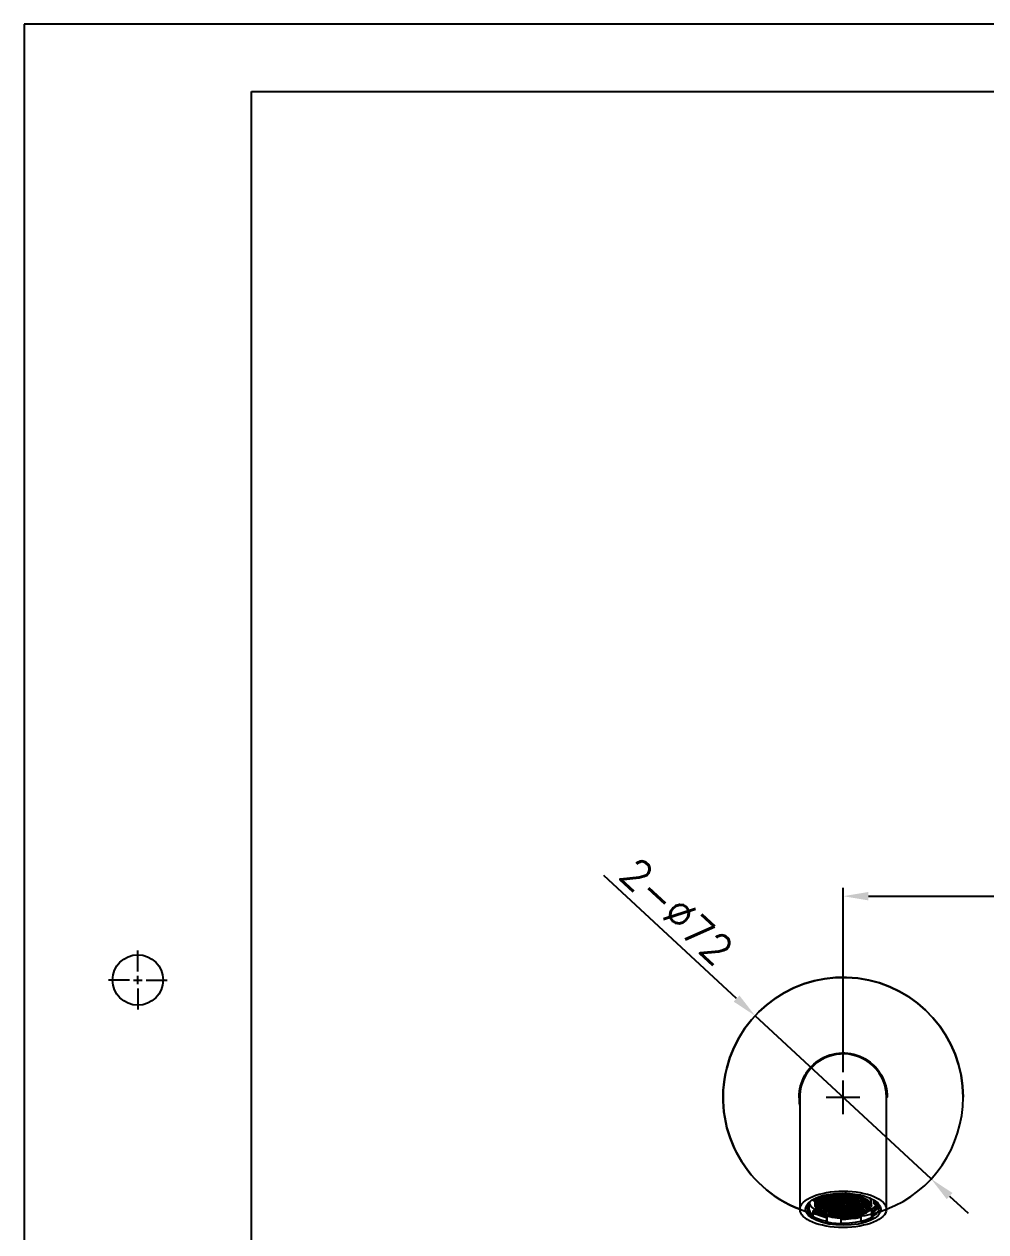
# Model space of a CAD drawing. Extents: x 21342 to 21552, y -3751 to -3454.
# Drawn here: x 21342.4 to 21456.7, y -3597.8 to -3454.4 of the extents above; entities that cross this region are included whole.
import ezdxf

# ---------------------------------------------------------------- set-up
doc = ezdxf.new("R2010")
doc.units = 0
doc.header["$LTSCALE"] = 7
doc.header["$MEASUREMENT"] = 0
doc.linetypes.add('CENTER', pattern=[2, 1.25, -0.25, 0.25, -0.25])
doc.layers.get('0').update_dxf_attribs({"color": 2, "linetype": 'CONTINUOUS'})
for name, color, linetype in [('CL', 1, 'CENTER'), ('DIM', 2, 'CONTINUOUS'), ('DWG', 7, 'CONTINUOUS'), ('TXT', 4, 'CONTINUOUS')]:
    doc.layers.add(name, color=color, linetype=linetype)
doc.styles.add('GHS', font='romans', dxfattribs={"bigfont": 'ghs'})

# ---------------------------------------------------------------- blocks, each defined once
blk = doc.blocks.new('BORDER')
for p, q in [((1, 1), (0, 1)), ((0, 1), (0, 0))]:
    blk.add_line(p, q)

msp = doc.modelspace()

# ---------------------------------------------------------------- linework, layer by layer
for p, q in [((21355.93, -3566.88), (21355.93, -3564.38)), ((21355.93, -3568.38), (21355.93, -3567.38)), ((21354.93, -3567.88), (21352.43, -3567.88)), ((21355.43, -3567.88), (21356.43, -3567.88)), ((21355.93, -3568.88), (21355.93, -3571.38)), ((21356.93, -3567.88), (21359.43, -3567.88))]:
    msp.add_line(p, q)
msp.add_circle((21355.93, -3567.88), 3)
at = {"layer": 'CL'}
for p, q in [((21439.71, -3583.81), (21439.71, -3579.81)), ((21437.71, -3581.81), (21441.71, -3581.81))]:
    msp.add_line(p, q, dxfattribs=at)
at = {"layer": 'DIM', "ltscale": 0.6}
for p, q in [((21427.05, -3570.08), (21411.28, -3555.47)), ((21439.71, -3578.81), (21439.71, -3556.93)), ((21442.71, -3557.93), (21486.21, -3557.93)), ((21450.16, -3591.5), (21429.25, -3572.12)), ((21452.36, -3593.54), (21454.56, -3595.58))]:
    msp.add_line(p, q, dxfattribs=at)
for points in [[(21442.71, -3557.43), (21442.71, -3558.43), (21439.71, -3557.93)], [(21427.39, -3569.72), (21426.71, -3570.45), (21429.25, -3572.12)], [(21452.7, -3593.17), (21452.02, -3593.91), (21450.16, -3591.5)]]:
    msp.add_solid(points, dxfattribs=at)
at = {"layer": 'DWG'}
for points in [[(21444.86, -3595.11, 0.309278), (21453.96, -3581.81, 1.897192), (21434.56, -3595.11, -1.897192), (21453.96, -3581.81)], [(21434.47, -3581.81, -1.001462), (21444.95, -3581.81, 1.100174), (21434.56, -3582.82)], [(21444.86, -3581.81, 1.001614), (21434.56, -3581.81), (21434.56, -3595.11, 0.18658), (21444.86, -3595.11), (21444.86, -3581.81), (21444.83, -3581.21, 0.94326), (21434.56, -3581.81)]]:
    msp.add_lwpolyline(points, format="xyb", dxfattribs=at)
for points in [[(21437.48, -3593.59), (21436.97, -3593.74), (21436.56, -3593.92), (21436.17, -3594.12)], [(21437.6, -3593.68), (21437.12, -3593.8), (21436.74, -3593.98), (21436.38, -3594.15), (21436.17, -3594.09), (21436.17, -3593.89)], [(21437.48, -3593.38), (21437.48, -3593.59), (21437.6, -3593.65), (21437.6, -3593.35)], [(21439.98, -3593.32), (21439.44, -3593.32), (21438.91, -3593.35), (21438.43, -3593.44), (21437.98, -3593.53), (21437.57, -3593.65)], [(21438.7, -3593.59), (21438.73, -3593.68), (21438.52, -3593.77), (21438.22, -3593.71), (21438.22, -3593.68), (21438.22, -3593.71)], [(21438.52, -3593.62), (21438.52, -3593.77)], [(21439.32, -3593.53), (21439.38, -3593.59), (21439.15, -3593.68), (21438.88, -3593.65), (21438.82, -3593.59)], [(21438.88, -3593.56), (21438.88, -3593.65)], [(21439.15, -3593.53), (21439.15, -3593.68)], [(21440.01, -3593.53), (21439.8, -3593.62), (21439.5, -3593.59), (21439.47, -3593.53)], [(21439.5, -3593.53), (21439.5, -3593.59)], [(21439.8, -3593.53), (21439.8, -3593.62)], [(21439.95, -3593.68), (21439.95, -3593.89)], [(21439.98, -3593.11), (21439.98, -3593.41), (21440.01, -3593.32), (21440.6, -3593.35), (21441.17, -3593.44), (21441.73, -3593.53)], [(21441.73, -3593.32), (21441.73, -3593.53), (21441.61, -3593.62), (21441.08, -3593.5), (21440.54, -3593.44), (21439.98, -3593.41)], [(21440.31, -3593.65), (21440.31, -3593.8)], [(21440.57, -3593.59), (21440.57, -3593.83)], [(21441.32, -3593.71), (21441.23, -3593.77), (21440.93, -3593.71), (21440.87, -3593.62)], [(21440.93, -3593.62), (21440.93, -3593.71)], [(21441.23, -3593.68), (21441.23, -3593.77)], [(21441.7, -3593.59), (21442.12, -3593.74), (21442.45, -3593.92), (21442.72, -3594.09), (21442.92, -3594.3), (21443.04, -3594.51), (21443.07, -3594.72), (21443.07, -3594.21), (21443.1, -3594.21)], [(21443.07, -3594.21), (21443.01, -3593.95), (21442.83, -3593.68)], [(21435.43, -3594.93), (21435.49, -3595.22)], [(21435.46, -3594.66), (21435.46, -3595.17), (21435.69, -3595.17), (21435.69, -3594.54), (21435.52, -3594.54)], [(21435.75, -3594.21), (21435.69, -3594.54)], [(21435.69, -3594.36), (21435.81, -3594.63), (21436.02, -3594.9), (21436.32, -3595.14), (21436.74, -3595.34)], [(21437.09, -3593.86), (21436.77, -3594.03), (21436.53, -3594.24), (21436.41, -3594.48), (21436.35, -3594.72)], [(21436.35, -3594.15), (21436.35, -3594.21), (21436.35, -3594.72), (21436.38, -3594.72)], [(21436.74, -3594.6), (21436.94, -3594.51), (21437.24, -3594.54), (21437.3, -3594.66), (21437.09, -3594.75), (21436.79, -3594.72), (21436.74, -3594.63)], [(21436.77, -3594.48), (21436.94, -3594.48), (21437.15, -3594.39), (21437.09, -3594.27), (21436.94, -3594.27), (21436.94, -3594.48)], [(21436.77, -3594.6), (21436.77, -3594.6)], [(21436.79, -3594.42), (21436.79, -3594.45)], [(21436.79, -3594.57), (21436.79, -3594.72)], [(21436.97, -3594.84), (21436.97, -3594.99)], [(21437.15, -3595.11), (21437.15, -3595.25), (21437.42, -3595.28), (21437.63, -3595.19), (21437.54, -3595.08), (21437.27, -3595.05), (21437.06, -3595.14), (21437.12, -3595.25), (21437.12, -3595.11)], [(21437.09, -3594.54), (21437.09, -3594.75)], [(21437.48, -3593.95), (21437.57, -3593.95), (21437.63, -3594.06), (21437.42, -3594.15), (21437.12, -3594.12), (21437.15, -3594.12)], [(21437.24, -3594.81), (21437.24, -3595.02)], [(21437.27, -3594.24), (21437.27, -3594.39)], [(21437.42, -3593.98), (21437.42, -3594.15)], [(21437.42, -3595.08), (21437.42, -3595.28)], [(21437.45, -3594.51), (21437.45, -3594.66)], [(21437.57, -3594.21), (21437.57, -3594.42)], [(21437.6, -3594.78), (21437.6, -3594.93)], [(21437.72, -3594.48), (21437.72, -3594.69)], [(21437.75, -3593.92), (21437.75, -3594.06)], [(21437.75, -3595.05), (21437.75, -3595.19)], [(21438.1, -3593.71), (21438.1, -3593.74), (21437.9, -3593.83), (21437.78, -3593.8)], [(21437.9, -3593.77), (21437.9, -3593.83)], [(21437.9, -3594.75), (21437.9, -3594.96)], [(21437.93, -3594.18), (21437.93, -3594.33)], [(21438.04, -3593.86), (21438.04, -3594.09)], [(21438.04, -3595.02), (21438.04, -3595.22)], [(21438.07, -3594.45), (21438.07, -3594.6)], [(21438.19, -3594.12), (21438.19, -3594.36)], [(21438.22, -3594.72), (21438.22, -3594.87)], [(21438.37, -3594.39), (21438.37, -3594.63)], [(21438.4, -3593.83), (21438.4, -3593.98)], [(21438.4, -3594.99), (21438.4, -3595.14)], [(21438.52, -3594.66), (21438.52, -3594.9)], [(21438.55, -3594.09), (21438.55, -3594.24)], [(21438.67, -3593.8), (21438.67, -3594.03)], [(21438.67, -3594.93), (21438.67, -3595.17)], [(21438.7, -3594.36), (21438.7, -3594.51)], [(21438.85, -3594.06), (21438.85, -3594.3)], [(21438.88, -3594.63), (21438.88, -3594.78)], [(21439, -3594.33), (21439, -3594.57)], [(21439.03, -3593.77), (21439.03, -3593.92)], [(21439.03, -3594.9), (21439.03, -3595.05)], [(21439.15, -3594.6), (21439.15, -3594.84)], [(21439.17, -3594.03), (21439.17, -3594.18)], [(21439.32, -3593.74), (21439.32, -3593.95)], [(21439.32, -3594.87), (21439.32, -3595.11)], [(21439.35, -3594.3), (21439.35, -3594.45)], [(21439.47, -3594), (21439.47, -3594.21)], [(21439.5, -3594.57), (21439.5, -3594.72)], [(21439.62, -3594.27), (21439.62, -3594.48)], [(21439.65, -3593.71), (21439.65, -3593.86)], [(21439.65, -3594.84), (21439.65, -3594.99)], [(21439.8, -3594.54), (21439.8, -3594.75)], [(21439.83, -3593.98), (21439.83, -3594.12)], [(21439.83, -3595.11), (21439.83, -3595.25)], [(21439.95, -3594.81), (21439.95, -3595.02)], [(21439.98, -3594.24), (21439.98, -3594.39)], [(21440.1, -3593.95), (21440.1, -3594.15)], [(21440.1, -3595.08), (21440.1, -3595.28)], [(21440.13, -3594.51), (21440.13, -3594.66)], [(21440.28, -3594.21), (21440.28, -3594.42)], [(21440.31, -3594.78), (21440.31, -3594.93)], [(21440.42, -3594.48), (21440.42, -3594.69)], [(21440.45, -3593.92), (21440.45, -3594.06)], [(21440.45, -3595.05), (21440.45, -3595.19)], [(21440.57, -3594.75), (21440.57, -3594.96)], [(21440.6, -3594.18), (21440.6, -3594.33)], [(21440.75, -3593.86), (21440.75, -3594.09)], [(21440.75, -3595.02), (21440.75, -3595.22)], [(21440.78, -3594.45), (21440.78, -3594.6)], [(21440.9, -3594.12), (21440.9, -3594.36)], [(21440.93, -3594.72), (21440.93, -3594.87)], [(21441.05, -3594.39), (21441.05, -3594.63)], [(21441.08, -3593.83), (21441.08, -3593.98)], [(21441.08, -3594.99), (21441.08, -3595.14)], [(21441.23, -3594.66), (21441.23, -3594.9)], [(21441.26, -3594.09), (21441.26, -3594.27)], [(21441.38, -3593.8), (21441.38, -3594.03)], [(21441.38, -3594.93), (21441.38, -3595.17)], [(21441.41, -3594.36), (21441.41, -3594.54)], [(21441.53, -3594.06), (21441.53, -3594.3)], [(21441.55, -3594.63), (21441.55, -3594.81)], [(21441.64, -3593.83), (21441.73, -3593.92), (21442, -3593.95), (21442.03, -3593.95)], [(21441.7, -3594.33), (21441.7, -3594.57)], [(21441.73, -3593.83), (21441.73, -3593.92)], [(21441.73, -3594.9), (21441.73, -3595.08)], [(21442.36, -3594.15), (21442.18, -3594.21), (21441.88, -3594.18), (21441.82, -3594.06), (21442.03, -3593.98), (21442.06, -3593.98)], [(21441.85, -3594.6), (21441.85, -3594.84)], [(21441.88, -3594.03), (21441.88, -3594.18)], [(21442, -3594.87), (21442, -3595.11)], [(21442.03, -3594.3), (21442.03, -3594.45)], [(21442.18, -3594.03), (21442.18, -3594.21)], [(21442.21, -3594.57), (21442.21, -3594.72)], [(21442.54, -3594.78), (21442.54, -3595.02), (21442.36, -3594.99), (21442.27, -3594.87), (21442.51, -3594.78), (21442.66, -3594.81)], [(21442.33, -3594.27), (21442.33, -3594.48)], [(21442.36, -3594.84), (21442.36, -3594.99)], [(21442.48, -3594.54), (21442.48, -3594.75)], [(21442.51, -3595.02), (21442.63, -3594.81)], [(21442.66, -3594.66), (21442.66, -3594.66)], [(21442.69, -3595.34), (21443.07, -3595.14), (21443.37, -3594.9), (21443.58, -3594.66)], [(21443.04, -3595.43), (21443.31, -3595.22), (21443.52, -3595.02), (21443.67, -3594.78)], [(21443.22, -3595.97), (21443.55, -3595.73), (21443.79, -3595.46), (21443.93, -3595.19), (21443.99, -3594.93)], [(21443.96, -3594.66), (21443.96, -3595.05), (21443.76, -3595.05), (21443.55, -3595.25), (21443.25, -3595.46)], [(21443.73, -3595.05), (21443.67, -3594.81), (21443.52, -3594.57), (21443.31, -3594.36)], [(21443.34, -3593.95), (21443.34, -3594.36), (21443.55, -3594.3), (21443.55, -3594.09)], [(21443.96, -3595.05), (21443.91, -3594.81), (21443.76, -3594.54), (21443.52, -3594.33)], [(21435.46, -3595.17), (21435.52, -3595.4), (21435.66, -3595.67), (21435.9, -3595.88)], [(21435.69, -3595.17), (21435.75, -3595.4), (21435.9, -3595.64), (21436.11, -3595.85)], [(21436.11, -3595.25), (21436.11, -3595.85), (21435.9, -3595.91)], [(21436.05, -3595.88), (21436.38, -3596.06), (21436.77, -3596.24), (21437.21, -3596.41), (21437.72, -3596.53)], [(21436.08, -3595.43), (21436.53, -3595.67), (21437.09, -3595.88), (21437.69, -3596.06)], [(21436.11, -3595.22), (21436.41, -3595.46), (21436.82, -3595.67), (21437.3, -3595.82), (21437.81, -3595.97)], [(21437.12, -3595.22), (21437.15, -3595.25)], [(21437.63, -3595.34), (21437.63, -3595.52), (21437.78, -3595.46), (21437.72, -3595.34), (21437.42, -3595.31), (21437.3, -3595.37)], [(21437.33, -3595.34), (21437.66, -3595.52)], [(21437.93, -3595.31), (21437.93, -3595.46)], [(21438.37, -3595.55), (21438.37, -3595.76), (21438.58, -3595.67), (21438.49, -3595.55), (21438.22, -3595.52), (21438.01, -3595.61), (21438.04, -3595.67), (21438.04, -3595.58)], [(21438.04, -3595.67), (21438.37, -3595.73)], [(21438.19, -3595.28), (21438.19, -3595.49)], [(21438.55, -3595.25), (21438.55, -3595.4)], [(21438.7, -3595.52), (21438.7, -3595.67)], [(21439.35, -3595.85), (21439.35, -3595.88), (21439.29, -3595.76), (21439, -3595.73), (21438.79, -3595.82), (21438.82, -3595.82), (21438.82, -3595.79)], [(21438.82, -3595.82), (21439.35, -3595.88)], [(21438.85, -3595.19), (21438.85, -3595.43)], [(21439, -3595.46), (21439, -3595.7)], [(21439.17, -3595.17), (21439.17, -3595.34)], [(21439.35, -3595.43), (21439.35, -3595.61)], [(21439.41, -3596.27), (21440.04, -3596.27), (21440.66, -3596.21), (21441.26, -3596.15), (21441.82, -3596.03)], [(21439.74, -3595.67), (21439.74, -3595.91), (21439.5, -3595.88), (21439.44, -3595.73), (21439.65, -3595.64), (21439.92, -3595.7), (21440.01, -3595.82), (21439.8, -3595.88), (21439.8, -3595.67)], [(21439.44, -3596.21), (21439.44, -3596.8), (21439.44, -3596.89)], [(21439.44, -3596.74), (21439.71, -3596.74), (21440.45, -3596.71), (21441.17, -3596.62), (21441.82, -3596.5)], [(21439.47, -3595.14), (21439.47, -3595.37)], [(21439.5, -3595.7), (21439.5, -3595.88)], [(21439.62, -3595.4), (21439.62, -3595.64)], [(21439.74, -3595.88), (21439.8, -3595.88)], [(21439.98, -3595.37), (21439.98, -3595.52)], [(21440.13, -3595.64), (21440.13, -3595.79)], [(21440.28, -3595.34), (21440.28, -3595.55)], [(21440.42, -3595.61), (21440.42, -3595.82)], [(21440.6, -3595.31), (21440.6, -3595.46)], [(21441.05, -3595.55), (21441.05, -3595.76), (21440.78, -3595.73), (21440.69, -3595.61), (21440.9, -3595.52), (21441.2, -3595.55), (21441.26, -3595.67), (21441.08, -3595.76), (21441.08, -3595.55)], [(21440.78, -3595.58), (21440.78, -3595.73)], [(21440.9, -3595.28), (21440.9, -3595.49)], [(21441.02, -3595.76), (21441.08, -3595.73)], [(21441.26, -3595.25), (21441.26, -3595.4)], [(21441.44, -3595.49), (21441.44, -3595.67), (21441.41, -3595.67), (21441.32, -3595.55), (21441.55, -3595.46), (21441.82, -3595.49), (21441.85, -3595.52)], [(21441.41, -3595.64), (21441.82, -3595.49)], [(21441.41, -3595.52), (21441.41, -3595.67)], [(21441.53, -3595.19), (21441.53, -3595.43)], [(21442.15, -3595.14), (21442.15, -3595.37), (21441.88, -3595.34), (21441.79, -3595.19), (21442.03, -3595.14), (21442.3, -3595.17), (21442.36, -3595.22)], [(21441.82, -3596.53), (21442.3, -3596.41), (21442.69, -3596.24), (21443.04, -3596.06)], [(21441.97, -3596.62), (21441.85, -3596.56), (21441.85, -3595.94)], [(21441.88, -3595.17), (21441.88, -3595.34)], [(21441.94, -3596.62), (21442.45, -3596.47), (21442.86, -3596.3), (21443.25, -3596.09)], [(21442.12, -3595.34), (21442.33, -3595.22)], [(21437.69, -3596.68), (21438.25, -3596.77), (21438.82, -3596.86), (21439.41, -3596.89)], [(21437.81, -3596.59), (21438.34, -3596.71), (21438.88, -3596.77), (21439.44, -3596.8)]]:
    msp.add_lwpolyline(points, dxfattribs=at)
for points in [[(21440.16, -3593.8), (21439.95, -3593.89), (21439.65, -3593.86), (21439.59, -3593.74), (21439.8, -3593.65), (21440.1, -3593.68)], [(21440.81, -3593.74), (21440.57, -3593.83), (21440.31, -3593.8), (21440.22, -3593.68), (21440.42, -3593.59), (21440.72, -3593.62)], [(21437.12, -3594.78), (21437.39, -3594.81), (21437.48, -3594.93), (21437.24, -3595.02), (21436.97, -3594.99), (21436.88, -3594.87)], [(21437.42, -3594.18), (21437.72, -3594.21), (21437.78, -3594.33), (21437.57, -3594.42), (21437.27, -3594.39), (21437.21, -3594.27)], [(21437.6, -3594.45), (21437.87, -3594.48), (21437.96, -3594.6), (21437.72, -3594.69), (21437.45, -3594.66), (21437.36, -3594.54)], [(21437.75, -3594.72), (21438.01, -3594.75), (21438.1, -3594.87), (21437.9, -3594.96), (21437.6, -3594.93), (21437.54, -3594.81)], [(21437.9, -3593.86), (21438.19, -3593.89), (21438.25, -3594), (21438.04, -3594.09), (21437.75, -3594.06), (21437.69, -3593.95)], [(21437.9, -3594.99), (21438.19, -3595.02), (21438.25, -3595.14), (21438.04, -3595.22), (21437.75, -3595.19), (21437.69, -3595.08)], [(21438.07, -3594.12), (21438.34, -3594.15), (21438.43, -3594.27), (21438.19, -3594.36), (21437.93, -3594.33), (21437.84, -3594.21)], [(21438.22, -3594.39), (21438.49, -3594.42), (21438.58, -3594.54), (21438.37, -3594.63), (21438.07, -3594.6), (21438.01, -3594.48)], [(21438.37, -3594.66), (21438.67, -3594.69), (21438.73, -3594.81), (21438.52, -3594.9), (21438.22, -3594.87), (21438.16, -3594.75)], [(21438.55, -3593.77), (21438.82, -3593.83), (21438.91, -3593.95), (21438.67, -3594.03), (21438.4, -3593.98), (21438.31, -3593.86)], [(21438.52, -3594.93), (21438.82, -3594.96), (21438.88, -3595.08), (21438.67, -3595.17), (21438.4, -3595.14), (21438.31, -3595.02)], [(21438.7, -3594.03), (21438.97, -3594.09), (21439.06, -3594.21), (21438.85, -3594.3), (21438.55, -3594.24), (21438.49, -3594.12)], [(21438.85, -3594.3), (21439.15, -3594.36), (21439.2, -3594.48), (21439, -3594.57), (21438.7, -3594.51), (21438.64, -3594.39)], [(21439, -3594.57), (21439.29, -3594.63), (21439.35, -3594.75), (21439.15, -3594.84), (21438.88, -3594.78), (21438.79, -3594.66)], [(21439.17, -3593.71), (21439.44, -3593.74), (21439.53, -3593.86), (21439.32, -3593.95), (21439.03, -3593.92), (21438.97, -3593.8)], [(21439.17, -3594.84), (21439.44, -3594.9), (21439.53, -3595.02), (21439.32, -3595.11), (21439.03, -3595.05), (21438.97, -3594.93)], [(21439.32, -3593.98), (21439.62, -3594), (21439.68, -3594.12), (21439.47, -3594.21), (21439.17, -3594.18), (21439.12, -3594.06)], [(21439.32, -3595.11), (21439.62, -3595.17), (21439.68, -3595.28), (21439.47, -3595.37), (21439.17, -3595.34), (21439.12, -3595.19)], [(21439.47, -3594.24), (21439.77, -3594.27), (21439.86, -3594.39), (21439.62, -3594.48), (21439.35, -3594.45), (21439.26, -3594.33)], [(21439.92, -3594.54), (21440.01, -3594.66), (21439.8, -3594.75), (21439.5, -3594.72), (21439.44, -3594.6), (21439.65, -3594.51)], [(21440.1, -3594.81), (21440.16, -3594.93), (21439.95, -3595.02), (21439.65, -3594.99), (21439.59, -3594.87), (21439.8, -3594.78)], [(21440.34, -3594.06), (21440.1, -3594.15), (21439.83, -3594.12), (21439.74, -3594), (21439.95, -3593.92), (21440.25, -3593.95)], [(21440.25, -3595.08), (21440.31, -3595.19), (21440.1, -3595.28), (21439.83, -3595.25), (21439.74, -3595.14), (21439.95, -3595.05)], [(21440.48, -3594.33), (21440.28, -3594.42), (21439.98, -3594.39), (21439.92, -3594.27), (21440.13, -3594.18), (21440.39, -3594.21)], [(21440.63, -3594.6), (21440.42, -3594.69), (21440.13, -3594.66), (21440.07, -3594.54), (21440.28, -3594.45), (21440.57, -3594.48)], [(21440.78, -3594.87), (21440.57, -3594.96), (21440.31, -3594.93), (21440.22, -3594.81), (21440.42, -3594.72), (21440.72, -3594.75)], [(21440.96, -3594), (21440.75, -3594.09), (21440.45, -3594.06), (21440.39, -3593.95), (21440.6, -3593.86), (21440.87, -3593.89)], [(21440.96, -3595.14), (21440.75, -3595.22), (21440.45, -3595.19), (21440.39, -3595.08), (21440.6, -3594.99), (21440.87, -3595.02)], [(21441.11, -3594.27), (21440.9, -3594.36), (21440.6, -3594.33), (21440.54, -3594.21), (21440.75, -3594.12), (21441.05, -3594.15)], [(21441.26, -3594.54), (21441.05, -3594.63), (21440.78, -3594.6), (21440.69, -3594.48), (21440.9, -3594.39), (21441.2, -3594.42)], [(21441.44, -3594.81), (21441.23, -3594.9), (21440.93, -3594.87), (21440.87, -3594.75), (21441.08, -3594.66), (21441.35, -3594.69)], [(21441.58, -3593.95), (21441.38, -3594.03), (21441.08, -3593.98), (21441.02, -3593.86), (21441.23, -3593.77), (21441.53, -3593.83)], [(21441.58, -3595.08), (21441.38, -3595.17), (21441.08, -3595.14), (21441.02, -3595.02), (21441.23, -3594.93), (21441.53, -3594.96)], [(21441.73, -3594.21), (21441.53, -3594.3), (21441.26, -3594.27), (21441.17, -3594.12), (21441.38, -3594.03), (21441.67, -3594.09)], [(21441.91, -3594.48), (21441.7, -3594.57), (21441.41, -3594.54), (21441.35, -3594.39), (21441.55, -3594.3), (21441.82, -3594.36)], [(21442.06, -3594.75), (21441.85, -3594.84), (21441.55, -3594.81), (21441.5, -3594.66), (21441.7, -3594.57), (21442, -3594.63)], [(21442.21, -3595.02), (21442, -3595.11), (21441.73, -3595.08), (21441.64, -3594.93), (21441.85, -3594.87), (21442.15, -3594.9)], [(21442.54, -3594.42), (21442.33, -3594.48), (21442.03, -3594.45), (21441.97, -3594.33), (21442.18, -3594.24), (21442.48, -3594.27)], [(21442.69, -3594.66), (21442.69, -3594.69), (21442.48, -3594.75), (21442.21, -3594.72), (21442.12, -3594.6), (21442.33, -3594.51), (21442.63, -3594.54)], [(21437.72, -3596.09), (21437.72, -3596.68), (21437.81, -3596.59), (21437.81, -3596)], [(21438.04, -3595.25), (21438.34, -3595.28), (21438.4, -3595.4), (21438.19, -3595.49), (21437.93, -3595.46), (21437.84, -3595.34)], [(21438.7, -3595.19), (21438.97, -3595.22), (21439.06, -3595.34), (21438.85, -3595.43), (21438.55, -3595.4), (21438.49, -3595.28)], [(21438.85, -3595.46), (21439.15, -3595.49), (21439.2, -3595.61), (21439, -3595.7), (21438.7, -3595.67), (21438.64, -3595.55)], [(21439.47, -3595.37), (21439.77, -3595.43), (21439.83, -3595.55), (21439.62, -3595.64), (21439.35, -3595.61), (21439.26, -3595.46)], [(21440.39, -3595.34), (21440.48, -3595.49), (21440.28, -3595.55), (21439.98, -3595.52), (21439.92, -3595.4), (21440.13, -3595.31)], [(21440.57, -3595.61), (21440.63, -3595.76), (21440.42, -3595.82), (21440.13, -3595.79), (21440.07, -3595.67), (21440.28, -3595.58)], [(21441.11, -3595.4), (21440.9, -3595.49), (21440.6, -3595.46), (21440.54, -3595.34), (21440.75, -3595.25), (21441.05, -3595.28)], [(21441.73, -3595.34), (21441.53, -3595.43), (21441.26, -3595.4), (21441.17, -3595.28), (21441.38, -3595.19), (21441.67, -3595.22)], [(21443.25, -3596.12), (21443.25, -3595.49), (21443.07, -3595.43), (21443.07, -3596.06)]]:
    msp.add_lwpolyline(points, close=True, dxfattribs=at)
for centre, major_axis, ratio, start_param, end_param in [((21439.71, -3595.11), (5.14, 0.01), 0.419642, 6.278087425435229, 12.56127273261481), ((21439.71, -3595.1), (-4.49, 0.03), 0.42401, 0.016306, 6.299491), ((21439.7, -3594.81), (3.25, 0.01), 0.418981, 6.277428, 12.560613), ((21439.72, -3594.81), (-3.05, 0), 0.420309, 3.141593, 9.424778), ((21439.71, -3594.65), (3.07, 0), 0.410279, 3.192559, 6.230788)]:
    msp.add_ellipse(centre, major_axis=major_axis, ratio=ratio, start_param=start_param, end_param=end_param, dxfattribs=at)
at = {"layer": 'TXT'}
for p, q in [((21369.43, -3743.38), (21369.43, -3462.38)), ((21369.43, -3462.38), (21545.43, -3462.38))]:
    msp.add_line(p, q, dxfattribs=at)

# ---------------------------------------------------------------- block references
at = {"xscale": 210, "yscale": 297, "zscale": 210}
msp.add_blockref('BORDER', (21342.43, -3751.38), dxfattribs=at)

# ---------------------------------------------------------------- texts
at = {"layer": 'DIM', "ltscale": 0.6, "insert": (21419.94, -3559.74), "char_height": 3.5, "attachment_point": 5, "rotation": 317.1755, "style": 'GHS'}
msp.add_mtext('\\A1;2-%%C72', dxfattribs=at)

doc.saveas('drawing.dxf')
